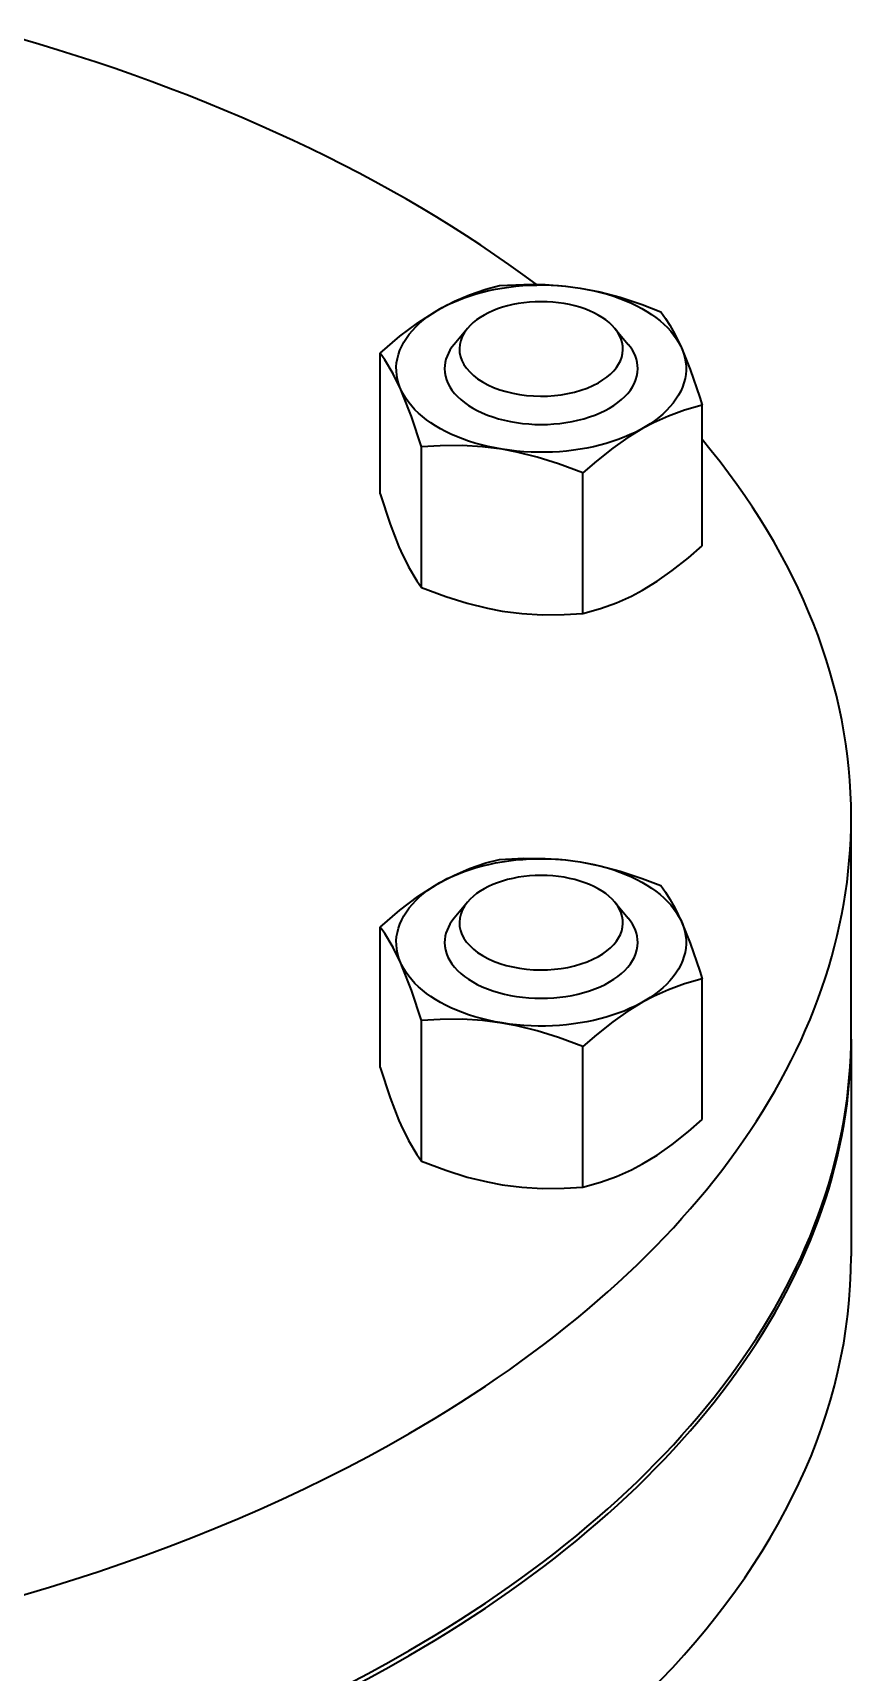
# Model space of a CAD drawing. Extents: x 0 to 420, y 0 to 297.
# Drawn here: x 175.98 to 185.67, y 63.06 to 82.45 of the extents above; entities that cross this region are included whole.
import ezdxf

# ---------------------------------------------------------------- set-up
doc = ezdxf.new("R2010")
doc.units = 0

msp = doc.modelspace()

# ---------------------------------------------------------------- linework, layer by layer
at = {"color": 7, "lineweight": 35, "ltscale": 0.006168}
for p, q in [((181.126, 78.953), (180.968, 78.764)), ((181.126, 72.167), (180.968, 71.978))]:
    msp.add_line(p, q, dxfattribs=at)
at = {"color": 7, "lineweight": 35, "ltscale": 0.006167}
for p, q in [((182.869, 78.953), (183.027, 78.764)), ((182.869, 72.167), (183.027, 71.978))]:
    msp.add_line(p, q, dxfattribs=at)
at = {"color": 7, "lineweight": 35, "ltscale": 0.041573}
for p, q in [((180.091, 76.997), (180.091, 78.66)), ((183.904, 76.382), (183.904, 78.045)), ((180.583, 75.89), (180.583, 77.553)), ((182.489, 75.583), (182.489, 77.246)), ((180.091, 70.211), (180.091, 71.874)), ((183.904, 69.596), (183.904, 71.259)), ((180.583, 69.104), (180.583, 70.767)), ((182.489, 68.797), (182.489, 70.459))]:
    msp.add_line(p, q, dxfattribs=at)
at = {"color": 7, "lineweight": 35, "ltscale": 0.064153}
for p, q in [((185.667, 70.605), (185.667, 73.171)), ((185.667, 70.547), (185.667, 67.981))]:
    msp.add_line(p, q, dxfattribs=at)
at = {"color": 7, "lineweight": 35}
for points in [[(180.799, 79.185), (180.971, 79.275), (181.15, 79.351), (181.344, 79.417), (181.506, 79.46)], [(181.506, 79.46), (181.791, 79.475), (182.046, 79.473), (182.285, 79.454), (182.459, 79.431)], [(182.459, 79.431), (182.692, 79.385), (182.933, 79.322), (183.194, 79.236), (183.412, 79.152)], [(180.091, 78.66), (180.327, 78.861), (180.537, 79.019), (180.734, 79.148), (180.799, 79.185)], [(183.412, 79.152), (183.469, 79.073), (183.521, 78.991), (183.58, 78.886), (183.658, 78.723)], [(180.337, 78.232), (180.246, 78.418), (180.147, 78.582), (180.091, 78.66)], [(183.658, 78.723), (183.761, 78.47), (183.875, 78.136), (183.904, 78.045)], [(180.583, 77.553), (180.463, 77.912), (180.359, 78.18), (180.337, 78.232)], [(183.904, 78.045), (183.692, 77.987), (183.503, 77.918), (183.326, 77.839), (183.197, 77.77)], [(183.197, 77.77), (183.024, 77.665), (182.845, 77.539), (182.651, 77.385), (182.489, 77.246)], [(181.536, 77.524), (181.303, 77.554), (181.062, 77.568), (180.801, 77.567), (180.583, 77.553)], [(182.489, 77.246), (182.204, 77.353), (181.949, 77.433), (181.71, 77.492), (181.536, 77.524)], [(180.091, 76.997), (180.211, 76.638), (180.315, 76.37), (180.337, 76.319)], [(180.337, 76.319), (180.428, 76.133), (180.527, 75.968), (180.583, 75.89)], [(183.197, 75.857), (183.369, 75.963), (183.548, 76.089), (183.742, 76.242), (183.904, 76.382)], [(180.583, 75.89), (180.868, 75.783), (181.123, 75.703), (181.362, 75.644), (181.536, 75.611)], [(182.489, 75.583), (182.701, 75.641), (182.89, 75.709), (183.067, 75.789), (183.197, 75.857)], [(181.536, 75.611), (181.769, 75.582), (182.01, 75.568), (182.271, 75.569), (182.489, 75.583)], [(180.799, 72.399), (180.971, 72.488), (181.15, 72.565), (181.344, 72.631), (181.506, 72.674)], [(181.506, 72.674), (181.791, 72.689), (182.046, 72.686), (182.285, 72.668), (182.459, 72.645)], [(182.459, 72.645), (182.692, 72.599), (182.933, 72.536), (183.194, 72.449), (183.412, 72.366)], [(180.091, 71.874), (180.327, 72.075), (180.537, 72.233), (180.734, 72.362), (180.799, 72.399)], [(183.412, 72.366), (183.469, 72.287), (183.521, 72.205), (183.58, 72.1), (183.658, 71.937)], [(180.337, 71.446), (180.246, 71.632), (180.147, 71.796), (180.091, 71.874)], [(183.658, 71.937), (183.761, 71.684), (183.875, 71.35), (183.904, 71.259)], [(180.583, 70.767), (180.463, 71.126), (180.359, 71.394), (180.337, 71.446)], [(183.904, 71.259), (183.692, 71.201), (183.503, 71.132), (183.326, 71.053), (183.197, 70.984)], [(183.197, 70.984), (183.024, 70.879), (182.845, 70.753), (182.651, 70.599), (182.489, 70.459)], [(181.536, 70.738), (181.303, 70.768), (181.062, 70.782), (180.801, 70.78), (180.583, 70.767)], [(182.489, 70.459), (182.204, 70.567), (181.949, 70.647), (181.71, 70.706), (181.536, 70.738)], [(180.091, 70.211), (180.211, 69.852), (180.315, 69.584), (180.337, 69.533)], [(180.337, 69.533), (180.428, 69.347), (180.527, 69.182), (180.583, 69.104)], [(183.197, 69.071), (183.369, 69.177), (183.548, 69.303), (183.742, 69.456), (183.904, 69.596)], [(180.583, 69.104), (180.868, 68.997), (181.123, 68.917), (181.362, 68.858), (181.536, 68.825)], [(182.489, 68.797), (182.701, 68.855), (182.89, 68.923), (183.067, 69.003), (183.197, 69.071)], [(181.536, 68.825), (181.769, 68.796), (182.01, 68.782), (182.271, 68.783), (182.489, 68.797)]]:
    msp.add_lwpolyline(points, dxfattribs=at)
for centre, major_axis, start_param, end_param in [((167.809, 73.172), (17.857, 0), 0.657895, 1.119796), ((181.998, 78.478), (1.714, 0), 4.439787476716798, 10.72297278389638), ((181.998, 78.711), (-0.968, 0), 3.590063, 5.834729), ((181.998, 78.711), (-0.968, 0), 5.834729, 8.628578), ((181.998, 78.711), (-0.968, 0), 2.345392, 3.590063), ((181.998, 78.478), (1.143, 0), 2.693137, 3.141651), ((181.998, 78.478), (1.143, 0), 0.000059, 0.448471), ((181.998, 78.478), (1.143, 0), 3.141651, 6.283244), ((167.809, 73.172), (17.857, 0), 6.283145, 6.731234), ((167.809, 73.172), (17.857, 0), 3.141553, 5.497787), ((167.809, 73.172), (17.857, 0), 5.497787, 6.283145), ((181.998, 71.692), (1.714, 0), 4.439787476716798, 10.72297278389638), ((181.998, 71.925), (-0.968, 0), 3.590063, 5.834729), ((181.998, 71.925), (-0.968, 0), 5.834729, 8.628578), ((181.998, 71.925), (-0.968, 0), 2.345392, 3.590063), ((181.998, 71.691), (1.143, 0), 2.693137, 3.141651), ((181.998, 71.691), (1.143, 0), 0.000059, 0.448471), ((181.998, 71.691), (1.143, 0), 3.141651, 6.283244), ((167.809, 70.606), (17.857, 0), 3.141553, 5.497787), ((167.809, 70.606), (17.857, 0), 5.497787, 6.283145), ((167.809, 70.547), (-17.857, 0), 6.283145, 8.63938), ((167.809, 70.547), (-17.857, 0), 2.356194, 3.141553), ((167.809, 70.547), (-17.857, 0), 3.141553, 3.14442), ((167.809, 67.981), (-17.857, 0), 6.283145, 9.424738)]:
    msp.add_ellipse(centre, major_axis=major_axis, ratio=0.57735, start_param=start_param, end_param=end_param, dxfattribs=at)

doc.saveas('drawing.dxf')
